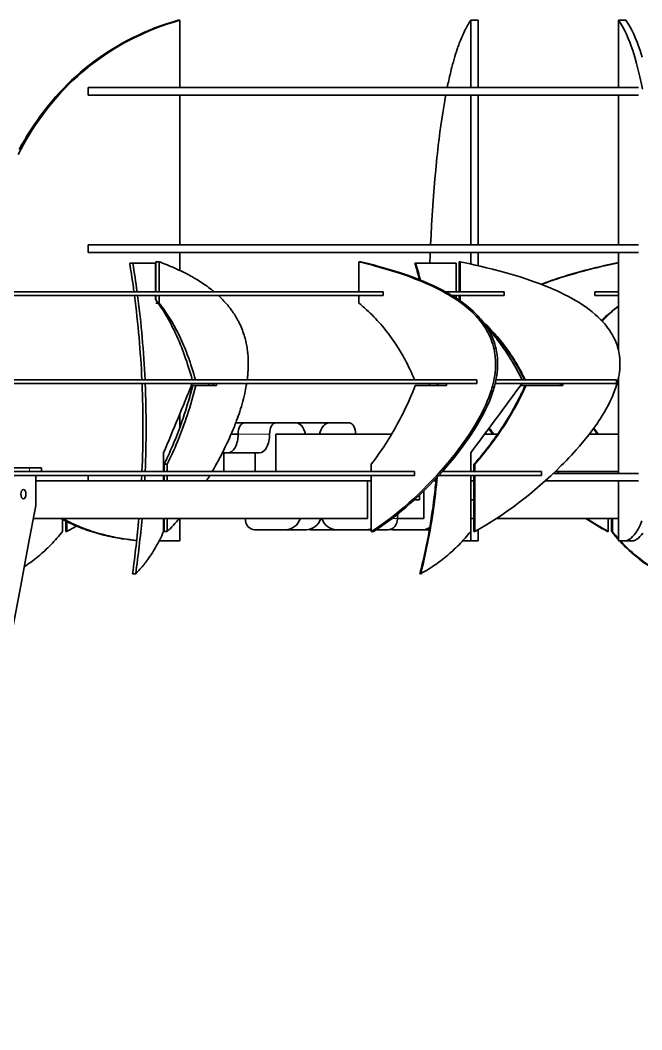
# Model space of a CAD drawing. Extents: x 174 to 1253, y 168 to 1727.
# Drawn here: x 574.4 to 740.3, y 1457.5 to 1727 of the extents above; entities that cross this region are included whole.
import ezdxf

# ---------------------------------------------------------------- set-up
doc = ezdxf.new("R2010")
doc.units = 0

msp = doc.modelspace()

# ---------------------------------------------------------------- linework, layer by layer
at = {"color": 7, "lineweight": 35, "ltscale": 0.01019}
msp.add_line((617, 1726.96), (616.59, 1726.96), dxfattribs=at)
at = {"color": 7, "lineweight": 35, "ltscale": 0.45}
for p, q in [((617, 1708.96), (617, 1726.96)), ((694.73, 1708.96), (694.73, 1726.96)), ((696.69, 1708.96), (696.69, 1726.96)), ((734.12, 1708.96), (734.12, 1726.96))]:
    msp.add_line(p, q, dxfattribs=at)
at = {"color": 7, "lineweight": 35, "ltscale": 0.04895}
for p, q in [((694.73, 1726.96), (696.69, 1726.96)), ((694.73, 1706.96), (696.69, 1706.96)), ((694.73, 1664.96), (696.69, 1664.96)), ((694.73, 1587.96), (696.69, 1587.96)), ((738.11, 1587.96), (736.15, 1587.96))]:
    msp.add_line(p, q, dxfattribs=at)
at = {"color": 7, "lineweight": 35, "ltscale": 0.048952}
msp.add_line((736.07, 1726.96), (734.12, 1726.96), dxfattribs=at)
at = {"color": 7, "lineweight": 35, "ltscale": 0.05}
for p, q in [((592.6, 1706.96), (592.6, 1708.96)), ((592.6, 1664.96), (592.6, 1666.96)), ((611.49, 1653.46), (611.49, 1651.46)), ((664.8, 1653.46), (664.8, 1651.46)), ((612.84, 1608.46), (612.84, 1606.46)), ((613.68, 1608.46), (613.68, 1606.46)), ((668.15, 1608.46), (668.15, 1606.46)), ((695.55, 1608.46), (695.55, 1606.46)), ((695.75, 1608.46), (695.75, 1606.46))]:
    msp.add_line(p, q, dxfattribs=at)
at = {"color": 7, "lineweight": 35}
for p, q in [((646.41, 1708.96), (592.6, 1708.96)), ((739.46, 1708.96), (646.41, 1708.96)), ((646.41, 1706.96), (592.6, 1706.96)), ((617, 1666.96), (617, 1706.96)), ((739.46, 1706.96), (646.41, 1706.96)), ((694.73, 1666.96), (694.73, 1706.96)), ((696.69, 1666.96), (696.69, 1706.96)), ((734.12, 1666.96), (734.12, 1706.96)), ((646.41, 1666.96), (592.6, 1666.96)), ((739.46, 1666.96), (646.41, 1666.96)), ((646.41, 1664.96), (592.6, 1664.96)), ((739.46, 1664.96), (646.41, 1664.96)), ((734.12, 1664.96), (734.12, 1638.77)), ((671.33, 1654.46), (552.74, 1654.46)), ((671.33, 1653.46), (553.17, 1653.46)), ((696.35, 1630.96), (556.06, 1630.96)), ((733.56, 1630.96), (701.42, 1630.96)), ((734.12, 1631.57), (734.12, 1605.96)), ((696.35, 1629.96), (556.04, 1629.96)), ((733.56, 1629.96), (701.2, 1629.96)), ((673.57, 1616.46), (642.63, 1616.46)), ((679.71, 1606.46), (552.53, 1606.46)), ((576.91, 1607.46), (552.75, 1607.46)), ((713.56, 1606.46), (687.06, 1606.46)), ((679.71, 1605.46), (552.31, 1605.46)), ((555.63, 1605.46), (578.58, 1605.46)), ((667.15, 1603.96), (578.58, 1603.96)), ((713.56, 1605.46), (686.16, 1605.46)), ((739.46, 1603.96), (714.51, 1603.96)), ((739.46, 1605.96), (716.68, 1605.96)), ((667.15, 1593.96), (577.94, 1593.96)), ((606.11, 1593.96), (577.94, 1593.96)), ((645.38, 1593.96), (616.92, 1593.96)), ((734.12, 1593.96), (701.57, 1593.96)), ((734.12, 1593.96), (701.57, 1593.96))]:
    msp.add_line(p, q, dxfattribs=at)
at = {"color": 7, "lineweight": 35, "ltscale": 0.244753}
for p, q in [((617, 1706.96), (607.21, 1706.96)), ((607.21, 1664.96), (617, 1664.96))]:
    msp.add_line(p, q, dxfattribs=at)
at = {"color": 7, "lineweight": 35, "ltscale": 0.050951}
for p, q in [((694.73, 1706.96), (692.7, 1706.96)), ((734.12, 1706.96), (736.15, 1706.96)), ((692.7, 1664.96), (694.73, 1664.96)), ((736.15, 1664.96), (734.12, 1664.96)), ((736.15, 1603.96), (734.12, 1603.96)), ((694.73, 1587.96), (692.7, 1587.96)), ((734.12, 1587.96), (736.15, 1587.96))]:
    msp.add_line(p, q, dxfattribs=at)
at = {"color": 7, "lineweight": 35, "ltscale": 0.119495}
msp.add_line((617, 1664.96), (617, 1660.18), dxfattribs=at)
at = {"color": 7, "lineweight": 35, "ltscale": 0.077737}
msp.add_line((694.73, 1664.96), (694.73, 1661.85), dxfattribs=at)
at = {"color": 7, "lineweight": 35, "ltscale": 0.088693}
msp.add_line((696.69, 1664.96), (696.69, 1661.42), dxfattribs=at)
at = {"color": 7, "lineweight": 35, "ltscale": 0.020938}
for p, q in [((604.51, 1662.09), (603.68, 1662.09)), ((611.49, 1662.46), (610.65, 1662.46)), ((611.49, 1653.46), (610.65, 1653.46)), ((611.49, 1651.46), (610.65, 1651.46)), ((621.32, 1629.46), (620.49, 1629.46)), ((605.26, 1579.2), (604.42, 1579.2))]:
    msp.add_line(p, q, dxfattribs=at)
at = {"color": 7, "lineweight": 35, "ltscale": 0.150264}
msp.add_line((604.51, 1662.09), (610.52, 1662.09), dxfattribs=at)
at = {"color": 7, "lineweight": 35, "ltscale": 0.19072}
for p, q in [((610.52, 1662.09), (610.52, 1654.46)), ((690.76, 1662.09), (690.76, 1654.46))]:
    msp.add_line(p, q, dxfattribs=at)
at = {"color": 7, "lineweight": 35, "ltscale": 0.2}
for p, q in [((610.65, 1654.46), (610.65, 1662.46)), ((611.49, 1654.46), (611.49, 1662.46)), ((664.8, 1654.46), (664.8, 1662.46)), ((691.63, 1654.46), (691.63, 1662.46)), ((691.84, 1654.46), (691.84, 1662.46)), ((578.58, 1605.46), (578.58, 1597.46))]:
    msp.add_line(p, q, dxfattribs=at)
at = {"color": 7, "lineweight": 35, "ltscale": 0.01366}
for p, q in [((664.8, 1662.46), (665.35, 1662.46)), ((668.15, 1590.46), (668.7, 1590.46))]:
    msp.add_line(p, q, dxfattribs=at)
at = {"color": 7, "lineweight": 35, "ltscale": 0.005147}
for p, q in [((679.99, 1662.09), (679.79, 1662.09)), ((691.84, 1662.46), (691.63, 1662.46)), ((691.84, 1653.46), (691.63, 1653.46)), ((695.75, 1608.46), (695.55, 1608.46)), ((695.75, 1605.46), (695.55, 1605.46)), ((695.75, 1590.46), (695.55, 1590.46)), ((731.18, 1590.46), (731.39, 1590.46)), ((732.26, 1590.46), (732.47, 1590.46)), ((681.33, 1579.2), (681.12, 1579.2))]:
    msp.add_line(p, q, dxfattribs=at)
at = {"color": 7, "lineweight": 35, "ltscale": 0.269112}
msp.add_line((679.99, 1662.09), (690.76, 1662.09), dxfattribs=at)
at = {"color": 7, "lineweight": 35, "ltscale": 0.068301}
for p, q in [((607.79, 1653.46), (610.52, 1653.46)), ((609.98, 1605.46), (612.71, 1605.46))]:
    msp.add_line(p, q, dxfattribs=at)
at = {"color": 7, "lineweight": 35, "ltscale": 0.025}
for p, q in [((610.52, 1653.46), (610.52, 1652.46)), ((671.33, 1653.46), (671.33, 1654.46)), ((703.56, 1653.46), (703.56, 1654.46)), ((727.76, 1653.46), (727.76, 1654.46)), ((696.35, 1629.96), (696.35, 1630.96)), ((733.56, 1629.96), (733.56, 1630.96)), ((679.71, 1605.46), (679.71, 1606.46)), ((713.56, 1605.46), (713.56, 1606.46))]:
    msp.add_line(p, q, dxfattribs=at)
at = {"color": 7, "lineweight": 35, "ltscale": 0.029333}
msp.add_line((610.65, 1653.46), (610.65, 1652.29), dxfattribs=at)
at = {"color": 7, "lineweight": 35, "ltscale": 0.05464}
msp.add_line((613.68, 1653.46), (611.49, 1653.46), dxfattribs=at)
at = {"color": 7, "lineweight": 35, "ltscale": 0.083751}
msp.add_line((668.15, 1653.46), (664.8, 1653.46), dxfattribs=at)
at = {"color": 7, "lineweight": 35, "ltscale": 0.391147}
msp.add_line((703.56, 1654.46), (687.92, 1654.46), dxfattribs=at)
at = {"color": 7, "lineweight": 35, "ltscale": 0.347615}
msp.add_line((703.56, 1653.46), (689.66, 1653.46), dxfattribs=at)
at = {"color": 7, "lineweight": 35, "ltscale": 0.027495}
msp.add_line((689.66, 1653.46), (690.76, 1653.46), dxfattribs=at)
at = {"color": 7, "lineweight": 35, "ltscale": 0.01713}
msp.add_line((690.76, 1653.46), (690.76, 1652.78), dxfattribs=at)
at = {"color": 7, "lineweight": 35, "ltscale": 0.031653}
msp.add_line((691.63, 1653.46), (691.63, 1652.2), dxfattribs=at)
at = {"color": 7, "lineweight": 35, "ltscale": 0.035196}
msp.add_line((691.84, 1653.46), (691.84, 1652.06), dxfattribs=at)
at = {"color": 7, "lineweight": 35, "ltscale": 0.097859}
msp.add_line((695.75, 1653.46), (691.84, 1653.46), dxfattribs=at)
at = {"color": 7, "lineweight": 35, "ltscale": 0.158951}
for p, q in [((734.12, 1654.46), (727.76, 1654.46)), ((734.12, 1653.46), (727.76, 1653.46))]:
    msp.add_line(p, q, dxfattribs=at)
at = {"color": 7, "lineweight": 35, "ltscale": 0.068172}
msp.add_line((731.39, 1653.46), (734.12, 1653.46), dxfattribs=at)
at = {"color": 7, "lineweight": 35, "ltscale": 0.003343}
msp.add_line((734.12, 1630.96), (733.98, 1630.96), dxfattribs=at)
at = {"color": 7, "lineweight": 35, "ltscale": 0.191246}
msp.add_line((612.71, 1629.96), (620.36, 1629.96), dxfattribs=at)
at = {"color": 7, "lineweight": 35, "ltscale": 0.136606}
msp.add_line((626.79, 1629.46), (621.32, 1629.46), dxfattribs=at)
at = {"color": 7, "lineweight": 35, "ltscale": 0.012506}
for p, q in [((625.95, 1629.96), (625.95, 1629.46)), ((626.79, 1629.96), (626.79, 1629.46))]:
    msp.add_line(p, q, dxfattribs=at)
at = {"color": 7, "lineweight": 35, "ltscale": 0.209384}
msp.add_line((688.25, 1629.46), (679.88, 1629.46), dxfattribs=at)
at = {"color": 7, "lineweight": 35, "ltscale": 0.012202}
msp.add_line((683.66, 1629.95), (683.68, 1629.46), dxfattribs=at)
at = {"color": 7, "lineweight": 35, "ltscale": 0.012543}
for p, q in [((685.66, 1629.96), (685.7, 1629.46)), ((685.87, 1629.96), (685.9, 1629.46))]:
    msp.add_line(p, q, dxfattribs=at)
at = {"color": 7, "lineweight": 35, "ltscale": 0.0125}
msp.add_line((688.25, 1629.96), (688.25, 1629.46), dxfattribs=at)
at = {"color": 7, "lineweight": 35, "ltscale": 0.179422}
msp.add_line((701.2, 1629.96), (708.37, 1629.96), dxfattribs=at)
at = {"color": 7, "lineweight": 35, "ltscale": 0.030951}
msp.add_line((708.01, 1629.46), (709.25, 1629.46), dxfattribs=at)
at = {"color": 7, "lineweight": 35, "ltscale": 0.005145}
for p, q in [((709.45, 1629.46), (709.25, 1629.46)), ((586.85, 1590.46), (586.65, 1590.46))]:
    msp.add_line(p, q, dxfattribs=at)
at = {"color": 7, "lineweight": 35, "ltscale": 0.244652}
msp.add_line((719.24, 1629.46), (709.45, 1629.46), dxfattribs=at)
at = {"color": 7, "lineweight": 35, "ltscale": 0.015461}
msp.add_line((718.56, 1629.96), (718.93, 1629.46), dxfattribs=at)
at = {"color": 7, "lineweight": 35, "ltscale": 0.011108}
msp.add_line((718.77, 1629.96), (719.03, 1629.6), dxfattribs=at)
at = {"color": 7, "lineweight": 35, "ltscale": 0.012503}
for p, q in [((719.03, 1629.96), (719.03, 1629.46)), ((719.24, 1629.96), (719.24, 1629.46))]:
    msp.add_line(p, q, dxfattribs=at)
at = {"color": 7, "lineweight": 35, "ltscale": 0.009775}
msp.add_line((734.12, 1629.96), (733.73, 1629.96), dxfattribs=at)
at = {"color": 7, "lineweight": 35, "ltscale": 0.090793}
msp.add_line((617, 1621.77), (617, 1618.14), dxfattribs=at)
at = {"color": 7, "lineweight": 35, "ltscale": 0.008392}
msp.add_line((617, 1619.46), (617.34, 1619.46), dxfattribs=at)
at = {"color": 7, "lineweight": 35, "ltscale": 0.003506}
msp.add_line((617.48, 1619.46), (617.34, 1619.46), dxfattribs=at)
at = {"color": 7, "lineweight": 35, "ltscale": 0.057132}
msp.add_line((631.96, 1619.46), (634.25, 1619.46), dxfattribs=at)
at = {"color": 7, "lineweight": 35, "ltscale": 0.20938}
for p, q in [((634.25, 1619.46), (642.63, 1619.46)), ((648.46, 1619.46), (656.84, 1619.46)), ((645.38, 1593.96), (637, 1593.96)), ((658.78, 1593.96), (667.15, 1593.96)), ((645.38, 1590.96), (637, 1590.96)), ((658.78, 1590.96), (667.15, 1590.96))]:
    msp.add_line(p, q, dxfattribs=at)
at = {"color": 7, "lineweight": 35, "ltscale": 0.136603}
for p, q in [((648.09, 1619.46), (642.63, 1619.46)), ((656.84, 1619.46), (662.3, 1619.46)), ((650.84, 1590.96), (645.38, 1590.96))]:
    msp.add_line(p, q, dxfattribs=at)
at = {"color": 7, "lineweight": 35, "ltscale": 0.045872}
msp.add_line((727.42, 1617.93), (728.52, 1616.46), dxfattribs=at)
at = {"color": 7, "lineweight": 35, "ltscale": 0.050226}
msp.add_line((727.53, 1618.07), (728.73, 1616.46), dxfattribs=at)
at = {"color": 7, "lineweight": 35, "ltscale": 0.046864}
msp.add_line((632.61, 1616.46), (630.74, 1616.46), dxfattribs=at)
at = {"color": 7, "lineweight": 13, "ltscale": 0.209378}
msp.add_line((632.61, 1616.46), (640.99, 1616.46), dxfattribs=at)
at = {"color": 7, "lineweight": 35, "ltscale": 0.25}
for p, q in [((642.63, 1616.46), (642.63, 1606.46)), ((667.15, 1593.96), (667.15, 1603.96))]:
    msp.add_line(p, q, dxfattribs=at)
at = {"color": 7, "lineweight": 35, "ltscale": 0.086398}
msp.add_line((701.87, 1616.46), (698.42, 1616.46), dxfattribs=at)
at = {"color": 7, "lineweight": 35, "ltscale": 0.195006}
msp.add_line((734.12, 1616.46), (726.32, 1616.46), dxfattribs=at)
at = {"color": 7, "lineweight": 35, "ltscale": 0.125}
for p, q in [((612.71, 1611.46), (612.71, 1606.46)), ((628.79, 1611.46), (628.79, 1606.46)), ((637.16, 1611.46), (637.16, 1606.46)), ((694.67, 1611.46), (694.67, 1606.46))]:
    msp.add_line(p, q, dxfattribs=at)
at = {"color": 7, "lineweight": 35, "ltscale": 0.209378}
for p, q in [((628.79, 1611.46), (637.16, 1611.46)), ((673.76, 1590.96), (682.13, 1590.96))]:
    msp.add_line(p, q, dxfattribs=at)
at = {"color": 7, "lineweight": 35, "ltscale": 0.027321}
msp.add_line((638.26, 1611.46), (637.16, 1611.46), dxfattribs=at)
at = {"color": 7, "lineweight": 13, "ltscale": 0.024997}
msp.add_line((576.91, 1606.46), (576.91, 1607.46), dxfattribs=at)
at = {"color": 7, "lineweight": 35, "ltscale": 0.081242}
msp.add_line((580.16, 1607.46), (576.91, 1607.46), dxfattribs=at)
at = {"color": 7, "lineweight": 35, "ltscale": 0.024994}
msp.add_line((580.16, 1606.46), (580.16, 1607.46), dxfattribs=at)
at = {"color": 7, "lineweight": 35, "ltscale": 0.020937}
for p, q in [((613.68, 1608.46), (612.84, 1608.46)), ((613.68, 1605.46), (612.84, 1605.46)), ((613.68, 1590.46), (612.84, 1590.46))]:
    msp.add_line(p, q, dxfattribs=at)
at = {"color": 7, "lineweight": 35, "ltscale": 0.422704}
msp.add_line((734.12, 1606.46), (717.21, 1606.46), dxfattribs=at)
at = {"color": 7, "lineweight": 35, "ltscale": 0.422705}
msp.add_line((734.12, 1606.46), (717.21, 1606.46), dxfattribs=at)
at = {"color": 7, "lineweight": 35, "ltscale": 0.012494}
msp.add_line((717.97, 1605.96), (717.97, 1606.46), dxfattribs=at)
at = {"color": 7, "lineweight": 35, "ltscale": 0.403598}
msp.add_line((734.12, 1606.46), (717.97, 1606.46), dxfattribs=at)
at = {"color": 7, "lineweight": 35, "ltscale": 0.039694}
msp.add_line((580.16, 1605.46), (578.58, 1605.46), dxfattribs=at)
at = {"color": 7, "lineweight": 35, "ltscale": 0.037509}
msp.add_line((592.6, 1603.96), (592.6, 1605.46), dxfattribs=at)
at = {"color": 7, "lineweight": 35, "ltscale": 0.0375}
for p, q in [((612.71, 1605.46), (612.71, 1603.96)), ((612.84, 1605.46), (612.84, 1603.96)), ((613.68, 1605.46), (613.68, 1603.96))]:
    msp.add_line(p, q, dxfattribs=at)
at = {"color": 7, "lineweight": 35, "ltscale": 0.081929}
msp.add_line((616.95, 1605.46), (613.68, 1605.46), dxfattribs=at)
at = {"color": 7, "lineweight": 35, "ltscale": 0.024976}
for p, q in [((667.15, 1603.96), (668.15, 1603.96)), ((668.15, 1590.96), (667.15, 1590.96))]:
    msp.add_line(p, q, dxfattribs=at)
at = {"color": 7, "lineweight": 35, "ltscale": 0.375}
for p, q in [((668.15, 1605.46), (668.15, 1590.46)), ((694.67, 1605.46), (694.67, 1590.46)), ((695.55, 1605.46), (695.55, 1590.46)), ((695.75, 1605.46), (695.75, 1590.46))]:
    msp.add_line(p, q, dxfattribs=at)
at = {"color": 7, "lineweight": 35, "ltscale": 0.125575}
msp.add_line((673.18, 1605.46), (668.15, 1605.46), dxfattribs=at)
at = {"color": 7, "lineweight": 35, "ltscale": 0.016522}
msp.add_line((685.41, 1603.96), (684.75, 1603.96), dxfattribs=at)
at = {"color": 7, "lineweight": 35, "ltscale": 0.016461}
msp.add_line((684.75, 1603.96), (685.41, 1603.96), dxfattribs=at)
at = {"color": 7, "lineweight": 35, "ltscale": 0.122324}
msp.add_line((689.78, 1605.46), (694.67, 1605.46), dxfattribs=at)
at = {"color": 7, "lineweight": 35, "ltscale": 0.021921}
msp.add_line((695.54, 1603.96), (694.67, 1603.96), dxfattribs=at)
at = {"color": 7, "lineweight": 35, "ltscale": 0.021892}
for p, q in [((695.55, 1603.96), (694.67, 1603.96)), ((695.55, 1598.96), (694.67, 1598.96)), ((695.55, 1593.96), (694.67, 1593.96)), ((695.55, 1593.96), (694.67, 1593.96))]:
    msp.add_line(p, q, dxfattribs=at)
at = {"color": 7, "lineweight": 35, "ltscale": 0.146727}
msp.add_line((701.62, 1605.46), (695.75, 1605.46), dxfattribs=at)
at = {"color": 7, "lineweight": 35, "ltscale": 0.490138}
msp.add_line((734.12, 1603.96), (714.51, 1603.96), dxfattribs=at)
at = {"color": 7, "lineweight": 35, "ltscale": 0.4}
msp.add_line((734.12, 1603.96), (734.12, 1587.96), dxfattribs=at)
at = {"color": 7, "lineweight": 35, "ltscale": 0.183676}
msp.add_line((682.13, 1593.96), (682.13, 1601.31), dxfattribs=at)
at = {"color": 7, "lineweight": 35, "ltscale": 0.03372}
msp.add_line((680.99, 1598.96), (679.64, 1598.96), dxfattribs=at)
at = {"color": 7, "lineweight": 35, "ltscale": 0.031329}
msp.add_line((680.99, 1598.96), (680.99, 1600.22), dxfattribs=at)
at = {"color": 7, "lineweight": 35, "ltscale": 0.081577}
msp.add_line((585.77, 1593.73), (585.77, 1590.46), dxfattribs=at)
at = {"color": 7, "lineweight": 35, "ltscale": 0.069904}
msp.add_line((586.65, 1593.26), (586.65, 1590.46), dxfattribs=at)
at = {"color": 7, "lineweight": 35, "ltscale": 0.067258}
msp.add_line((586.85, 1593.15), (586.85, 1590.46), dxfattribs=at)
at = {"color": 7, "lineweight": 35, "ltscale": 0.0875}
for p, q in [((612.71, 1593.96), (612.71, 1590.46)), ((612.84, 1593.96), (612.84, 1590.46)), ((613.68, 1593.96), (613.68, 1590.46))]:
    msp.add_line(p, q, dxfattribs=at)
at = {"color": 7, "lineweight": 35, "ltscale": 0.003191}
msp.add_line((612.84, 1593.96), (612.71, 1593.96), dxfattribs=at)
at = {"color": 7, "lineweight": 35, "ltscale": 0.150003}
for p, q in [((617, 1593.96), (617, 1587.96)), ((694.73, 1593.96), (694.73, 1587.96))]:
    msp.add_line(p, q, dxfattribs=at)
at = {"color": 7, "lineweight": 35, "ltscale": 0.006499}
msp.add_line((654.94, 1593.96), (654.68, 1593.96), dxfattribs=at)
msp.add_line((654.94, 1593.96), (654.68, 1593.96), dxfattribs=at)
at = {"color": 7, "lineweight": 13, "ltscale": 0.036369}
msp.add_line((675.13, 1593.96), (673.68, 1593.96), dxfattribs=at)
at = {"color": 7, "lineweight": 35, "ltscale": 0.175011}
for p, q in [((682.13, 1593.96), (675.13, 1593.96)), ((675.13, 1593.96), (682.13, 1593.96))]:
    msp.add_line(p, q, dxfattribs=at)
at = {"color": 7, "lineweight": 35, "ltscale": 0.087506}
msp.add_line((731.39, 1593.96), (731.39, 1590.46), dxfattribs=at)
at = {"color": 7, "lineweight": 35, "ltscale": 0.087503}
for p, q in [((732.26, 1593.96), (732.26, 1590.46)), ((732.47, 1593.96), (732.47, 1590.46))]:
    msp.add_line(p, q, dxfattribs=at)
at = {"color": 7, "lineweight": 35, "ltscale": 0.169955}
msp.add_line((658.78, 1590.96), (651.98, 1590.96), dxfattribs=at)
at = {"color": 7, "lineweight": 35, "ltscale": 0.078806}
msp.add_line((672.62, 1590.96), (669.47, 1590.96), dxfattribs=at)
at = {"color": 7, "lineweight": 35, "ltscale": 0.037885}
msp.add_line((683.65, 1590.96), (682.13, 1590.96), dxfattribs=at)
at = {"color": 7, "lineweight": 35, "ltscale": 0.075589}
msp.add_line((696.69, 1590.99), (696.69, 1587.96), dxfattribs=at)
at = {"color": 7, "lineweight": 35, "ltscale": 0.137444}
msp.add_line((617, 1587.96), (611.5, 1587.96), dxfattribs=at)
at = {"color": 7, "lineweight": 35, "ltscale": 0.003615}
msp.add_line((692.56, 1588.01), (692.7, 1587.96), dxfattribs=at)
at = {"color": 7, "lineweight": 35}
for points in [[(617, 1726.96), (615.42, 1726.48), (613.87, 1725.98), (612.33, 1725.44), (610.82, 1724.88), (609.33, 1724.29), (607.86, 1723.66), (606.42, 1723.01), (605, 1722.33), (603.6, 1721.63), (602.22, 1720.89), (600.87, 1720.13), (599.54, 1719.33), (598.23, 1718.51), (596.94, 1717.66), (595.68, 1716.78), (594.43, 1715.88), (593.22, 1714.94), (592.02, 1713.98), (590.85, 1712.99), (589.69, 1711.97), (588.57, 1710.93), (587.46, 1709.86), (586.38, 1708.76), (585.32, 1707.63), (584.28, 1706.48), (583.27, 1705.3), (582.28, 1704.09), (581.31, 1702.86), (580.37, 1701.6), (579.44, 1700.32), (578.55, 1699.01), (577.67, 1697.68), (576.82, 1696.32), (576.06, 1695.06), (575.32, 1693.77), (574.6, 1692.47), (573.9, 1691.15)], [(616.59, 1726.96), (615.02, 1726.48), (613.46, 1725.98), (611.92, 1725.44), (610.41, 1724.88), (608.92, 1724.29), (607.46, 1723.66), (606.01, 1723.01), (604.59, 1722.33), (603.19, 1721.63), (601.81, 1720.89), (600.46, 1720.13), (599.13, 1719.33), (597.82, 1718.51), (596.53, 1717.66), (595.27, 1716.78), (594.03, 1715.88), (592.81, 1714.94), (591.61, 1713.98), (590.44, 1712.99), (589.29, 1711.97), (588.16, 1710.93), (587.05, 1709.86), (585.97, 1708.76), (584.91, 1707.63), (583.87, 1706.48), (582.86, 1705.3), (581.87, 1704.09), (580.9, 1702.86), (579.96, 1701.6), (579.04, 1700.32), (578.14, 1699.01), (577.26, 1697.68), (576.41, 1696.32), (575.65, 1695.06), (574.91, 1693.77), (574.19, 1692.47)], [(694.73, 1726.96), (694.55, 1726.7), (694.36, 1726.42), (694.18, 1726.14), (694, 1725.85), (693.82, 1725.54), (693.64, 1725.23), (693.54, 1725.04), (693.43, 1724.85), (693.33, 1724.65), (693.22, 1724.45), (693.01, 1724.04), (692.81, 1723.61), (692.63, 1723.22), (692.44, 1722.82), (692.26, 1722.4), (692.09, 1721.98), (691.91, 1721.54), (691.77, 1721.17), (691.62, 1720.8), (691.48, 1720.41), (691.37, 1720.12), (691.27, 1719.82), (691.16, 1719.51), (691.05, 1719.2), (690.85, 1718.57), (690.64, 1717.93), (690.44, 1717.26), (690.24, 1716.58), (690.04, 1715.88), (689.84, 1715.17), (689.65, 1714.44), (689.49, 1713.8), (689.33, 1713.15), (689.17, 1712.49), (689.01, 1711.81), (688.91, 1711.36), (688.81, 1710.9), (688.71, 1710.43), (688.61, 1709.95), (688.41, 1708.99)], [(734.12, 1726.96), (734.39, 1726.56), (734.66, 1726.15), (735.2, 1725.25), (735.72, 1724.27), (736.23, 1723.21), (736.73, 1722.07), (737.13, 1721.06), (737.52, 1719.99), (737.91, 1718.87), (738.19, 1717.99), (738.47, 1717.08), (738.94, 1715.41), (739.4, 1713.66), (739.84, 1711.8), (740.27, 1709.86), (740.54, 1708.53)], [(736.07, 1726.96), (736.35, 1726.56), (736.62, 1726.15), (737.16, 1725.25), (737.68, 1724.27), (738.19, 1723.21), (738.69, 1722.07), (739.09, 1721.06), (739.48, 1719.99), (739.87, 1718.87), (740.15, 1717.99), (740.43, 1717.08)], [(688.01, 1706.96), (687.87, 1706.2), (687.74, 1705.43), (687.47, 1703.85), (687.21, 1702.23), (686.95, 1700.56), (686.71, 1698.86), (686.47, 1697.11), (686.24, 1695.32), (686.02, 1693.49), (685.9, 1692.43), (685.79, 1691.36), (685.67, 1690.27), (685.55, 1689.16), (685.34, 1686.92), (685.13, 1684.65), (684.93, 1682.32), (684.75, 1679.96), (684.57, 1677.43), (684.4, 1674.86), (684.24, 1672.26), (684.1, 1669.62), (683.97, 1666.96)], [(611.49, 1662.46), (611.85, 1662.33), (612.22, 1662.19), (612.69, 1662.01), (613.17, 1661.83), (613.63, 1661.64), (614.16, 1661.43), (614.67, 1661.22), (615.18, 1661), (615.68, 1660.79), (616.24, 1660.53), (616.8, 1660.28), (617.34, 1660.02), (617.88, 1659.76), (618.41, 1659.49), (618.94, 1659.23), (619.45, 1658.96), (619.73, 1658.81), (620, 1658.66), (620.27, 1658.51), (620.54, 1658.36), (620.8, 1658.21), (621.06, 1658.05), (621.48, 1657.81), (621.89, 1657.56), (622.29, 1657.31), (622.68, 1657.05), (623.07, 1656.8), (623.49, 1656.52), (623.9, 1656.23), (624.31, 1655.94), (624.7, 1655.65), (625.09, 1655.36), (625.47, 1655.06), (625.85, 1654.76), (626.21, 1654.46)], [(664.8, 1662.46), (665.95, 1662.19), (667.07, 1661.91), (668.17, 1661.62), (669.26, 1661.33), (670.85, 1660.89), (672.4, 1660.44), (673.91, 1659.98), (675.38, 1659.51), (676.97, 1658.97), (678.5, 1658.42), (679.98, 1657.86), (681.41, 1657.28), (682.79, 1656.7), (684.12, 1656.1), (685.39, 1655.49), (686.62, 1654.86), (687.21, 1654.55), (687.8, 1654.23), (688.64, 1653.74), (689.46, 1653.25), (690.25, 1652.75), (691.02, 1652.25), (691.85, 1651.66), (692.65, 1651.06), (693.42, 1650.46), (694.14, 1649.85), (694.84, 1649.23), (695.49, 1648.6), (696.11, 1647.96), (696.41, 1647.62), (696.71, 1647.29), (697.1, 1646.83), (697.46, 1646.37), (697.81, 1645.91), (698.2, 1645.35), (698.58, 1644.79), (698.92, 1644.21), (699.24, 1643.64), (699.54, 1643.06), (699.84, 1642.41), (700.11, 1641.77), (700.35, 1641.11), (700.57, 1640.45), (700.75, 1639.79), (700.91, 1639.12), (701.05, 1638.44), (701.15, 1637.76), (701.2, 1637.37), (701.24, 1636.98), (701.3, 1636.18), (701.32, 1635.39), (701.3, 1634.58), (701.26, 1633.78), (701.18, 1632.96), (701.08, 1632.14), (700.96, 1631.42), (700.82, 1630.7), (700.65, 1629.98), (700.47, 1629.25), (700.33, 1628.76), (700.19, 1628.27), (699.87, 1627.29), (699.5, 1626.28), (699.1, 1625.27), (698.67, 1624.26), (698.2, 1623.25), (697.7, 1622.23), (697.17, 1621.22), (696.84, 1620.61), (696.5, 1620.01), (695.79, 1618.8), (695.04, 1617.6), (694.27, 1616.4), (693.46, 1615.22), (692.77, 1614.23), (692.06, 1613.26), (691.34, 1612.3), (690.8, 1611.59), (690.25, 1610.89), (689.67, 1610.18), (689.09, 1609.46), (687.92, 1608.07), (686.73, 1606.71), (685.53, 1605.38), (684.32, 1604.08), (683.09, 1602.81), (681.86, 1601.58), (680.62, 1600.38), (679.38, 1599.22), (678.13, 1598.1), (676.89, 1597.01), (675.64, 1595.96), (674.39, 1594.95), (673.14, 1593.97), (671.89, 1593.04), (670.65, 1592.14), (669.4, 1591.28), (668.15, 1590.46)], [(665.35, 1662.46), (666.49, 1662.19), (667.62, 1661.91), (668.72, 1661.62), (669.8, 1661.33), (671.4, 1660.89), (672.95, 1660.44), (674.46, 1659.98), (675.93, 1659.51), (677.51, 1658.97), (679.05, 1658.42), (680.53, 1657.86), (681.96, 1657.28), (683.34, 1656.7), (684.66, 1656.1), (685.94, 1655.49), (687.17, 1654.86), (687.76, 1654.55), (688.34, 1654.23), (689.19, 1653.74), (690.01, 1653.25), (690.8, 1652.75), (691.56, 1652.25), (692.4, 1651.66), (693.2, 1651.06), (693.96, 1650.46), (694.69, 1649.85), (695.38, 1649.23), (696.04, 1648.6), (696.65, 1647.96), (696.96, 1647.62), (697.26, 1647.29), (697.64, 1646.83), (698.01, 1646.37), (698.36, 1645.91), (698.75, 1645.35), (699.12, 1644.79), (699.47, 1644.21), (699.79, 1643.64), (700.09, 1643.06), (700.39, 1642.41), (700.66, 1641.77), (700.9, 1641.11), (701.11, 1640.45), (701.3, 1639.79), (701.46, 1639.12), (701.59, 1638.44), (701.7, 1637.76), (701.75, 1637.37), (701.79, 1636.98), (701.84, 1636.18), (701.86, 1635.39), (701.85, 1634.58), (701.81, 1633.78), (701.73, 1632.96), (701.62, 1632.14), (701.51, 1631.42), (701.36, 1630.7), (701.2, 1629.98), (701.01, 1629.25), (700.88, 1628.76), (700.73, 1628.27), (700.41, 1627.29), (700.05, 1626.28), (699.65, 1625.27), (699.21, 1624.26), (698.75, 1623.25), (698.25, 1622.23), (697.72, 1621.22), (697.39, 1620.61), (697.05, 1620.01), (696.34, 1618.8), (695.59, 1617.6), (694.81, 1616.4), (694.01, 1615.22), (693.32, 1614.23), (692.61, 1613.26), (691.89, 1612.3), (691.34, 1611.59), (690.8, 1610.89), (690.22, 1610.18), (689.64, 1609.46), (688.47, 1608.07), (687.28, 1606.71), (686.08, 1605.38), (684.86, 1604.08), (683.64, 1602.81), (682.41, 1601.58), (681.17, 1600.38), (679.93, 1599.22), (678.68, 1598.1), (677.43, 1597.01), (676.19, 1595.96), (674.94, 1594.95), (673.69, 1593.97), (672.44, 1593.04), (671.19, 1592.14), (669.95, 1591.28), (668.7, 1590.46)], [(691.84, 1662.46), (693.21, 1662.18), (694.55, 1661.89), (695.87, 1661.6), (697.17, 1661.3), (698.87, 1660.9), (700.53, 1660.49), (702.14, 1660.07), (704.11, 1659.53), (706.01, 1658.98), (707.84, 1658.42), (709.62, 1657.84), (711.33, 1657.25), (712.98, 1656.65), (714.56, 1656.04), (716.09, 1655.41), (716.83, 1655.09), (717.55, 1654.77), (718.6, 1654.28), (719.62, 1653.78), (720.61, 1653.27), (721.56, 1652.76), (722.6, 1652.17), (723.59, 1651.57), (724.55, 1650.96), (725.45, 1650.34), (726.31, 1649.71), (727.13, 1649.07), (727.9, 1648.42), (728.63, 1647.76), (728.98, 1647.43), (729.32, 1647.09), (729.64, 1646.76), (729.95, 1646.42), (730.43, 1645.88), (730.89, 1645.33), (731.31, 1644.77), (731.71, 1644.21), (732.08, 1643.64), (732.45, 1643.02), (732.79, 1642.39), (733.1, 1641.75), (733.38, 1641.11), (733.63, 1640.46), (733.84, 1639.81), (734.03, 1639.15), (734.18, 1638.48), (734.29, 1637.87), (734.38, 1637.25), (734.45, 1636.63), (734.49, 1636.01), (734.5, 1635.38), (734.5, 1634.99), (734.49, 1634.59), (734.44, 1633.8), (734.35, 1633), (734.25, 1632.3), (734.12, 1631.59), (733.96, 1630.88), (733.78, 1630.17), (733.6, 1629.53), (733.4, 1628.89), (733.18, 1628.26), (733, 1627.77), (732.81, 1627.29), (732.61, 1626.8), (732.39, 1626.3), (732.16, 1625.79), (731.92, 1625.27), (731.41, 1624.26), (730.86, 1623.25), (730.28, 1622.23), (729.66, 1621.22), (729.27, 1620.62), (728.88, 1620.01), (728.47, 1619.41), (728.05, 1618.8), (727.18, 1617.6), (726.27, 1616.4), (725.33, 1615.22), (724.52, 1614.23), (723.69, 1613.26), (722.85, 1612.3), (722.2, 1611.58), (721.55, 1610.87), (720.89, 1610.16), (720.22, 1609.46), (719.54, 1608.76), (718.85, 1608.07), (717.47, 1606.71), (716.06, 1605.38), (714.64, 1604.08), (713.21, 1602.81), (711.77, 1601.58), (710.32, 1600.38), (708.87, 1599.22), (707.42, 1598.1), (705.96, 1597.01), (704.5, 1595.96), (703.04, 1594.95), (701.58, 1593.97), (700.13, 1593.04), (698.67, 1592.14), (697.21, 1591.28), (695.75, 1590.46)], [(734.12, 1662.26), (732.85, 1661.99), (731.6, 1661.72), (730.38, 1661.45), (729.77, 1661.31), (729.17, 1661.17), (728.18, 1660.93), (727.21, 1660.69), (726.24, 1660.45), (725.3, 1660.2), (724.36, 1659.95), (723.44, 1659.7), (722.45, 1659.43), (721.48, 1659.14), (720.52, 1658.86), (719.58, 1658.57), (718.66, 1658.28), (717.76, 1657.99), (716.86, 1657.69), (716.43, 1657.54), (715.99, 1657.39), (715.35, 1657.16), (714.71, 1656.93), (714.09, 1656.7), (713.47, 1656.46)], [(734.12, 1662.22), (732.86, 1661.95), (731.62, 1661.68), (730.4, 1661.4), (729.79, 1661.26), (729.2, 1661.12), (728.21, 1660.89), (727.24, 1660.65), (726.28, 1660.4), (725.34, 1660.16), (724.41, 1659.91), (723.49, 1659.66), (722.51, 1659.38), (721.54, 1659.1), (720.59, 1658.82), (719.66, 1658.53), (718.74, 1658.24), (717.84, 1657.95), (716.95, 1657.65), (716.51, 1657.5), (716.08, 1657.35), (715.44, 1657.12), (714.81, 1656.89), (714.19, 1656.66), (713.57, 1656.43)], [(610.52, 1652.46), (610.86, 1652.01), (611.19, 1651.54), (611.51, 1651.08), (611.83, 1650.6), (612.15, 1650.12), (612.47, 1649.64), (612.65, 1649.34), (612.84, 1649.04), (613.02, 1648.75), (613.2, 1648.44), (613.56, 1647.83), (613.91, 1647.22), (614.26, 1646.59), (614.6, 1645.96), (614.94, 1645.31), (615.27, 1644.66), (615.6, 1644), (615.91, 1643.33), (616.23, 1642.65), (616.54, 1641.96), (616.69, 1641.6), (616.85, 1641.24), (617.16, 1640.5), (617.46, 1639.76), (617.75, 1639.01), (618.04, 1638.25), (618.32, 1637.47), (618.6, 1636.69), (618.87, 1635.9), (619.13, 1635.1), (619.39, 1634.29), (619.64, 1633.48), (619.89, 1632.65), (620.13, 1631.81), (620.36, 1630.96)], [(627.35, 1653.46), (627.74, 1653.1), (628.11, 1652.73), (628.48, 1652.36), (628.83, 1651.99), (629.18, 1651.62), (629.51, 1651.23), (629.84, 1650.85), (630.16, 1650.46), (630.46, 1650.07), (630.76, 1649.68), (631.05, 1649.28), (631.19, 1649.08), (631.32, 1648.88), (631.46, 1648.68), (631.59, 1648.47), (631.8, 1648.15), (632, 1647.82), (632.19, 1647.49), (632.38, 1647.15), (632.56, 1646.82), (632.68, 1646.61), (632.78, 1646.4), (632.89, 1646.19), (632.99, 1645.97), (633.19, 1645.54), (633.39, 1645.11), (633.57, 1644.68), (633.74, 1644.24), (633.9, 1643.8), (634.06, 1643.35), (634.2, 1642.91), (634.33, 1642.49), (634.45, 1642.07), (634.56, 1641.64), (634.66, 1641.22), (634.75, 1640.79), (634.84, 1640.36), (634.92, 1639.93), (634.99, 1639.55), (635.04, 1639.16), (635.1, 1638.78), (635.14, 1638.39), (635.18, 1638.05), (635.21, 1637.7), (635.24, 1637.35), (635.26, 1637.09), (635.27, 1636.83), (635.29, 1636.35), (635.31, 1635.87), (635.31, 1635.39), (635.31, 1634.91), (635.3, 1634.42), (635.28, 1633.93), (635.26, 1633.49), (635.23, 1633.05), (635.2, 1632.6), (635.16, 1632.16), (635.13, 1631.86), (635.1, 1631.57), (635.06, 1631.27), (635.02, 1630.96)], [(611.49, 1651.46), (611.81, 1651.06), (612.12, 1650.65), (612.43, 1650.24), (612.74, 1649.82), (613.04, 1649.39), (613.34, 1648.96), (613.51, 1648.69), (613.69, 1648.43), (613.86, 1648.16), (614.04, 1647.9), (614.21, 1647.63), (614.38, 1647.35), (614.71, 1646.8), (615.05, 1646.24), (615.37, 1645.67), (615.69, 1645.1), (616.01, 1644.51), (616.32, 1643.92), (616.62, 1643.32), (616.92, 1642.71), (617.21, 1642.09), (617.5, 1641.46), (617.77, 1640.86), (618.03, 1640.26), (618.29, 1639.64), (618.54, 1639.02), (618.79, 1638.39), (619.03, 1637.75), (619.27, 1637.1), (619.5, 1636.45), (619.63, 1636.08), (619.76, 1635.7), (619.89, 1635.32), (620.02, 1634.93), (620.26, 1634.16), (620.51, 1633.37), (620.74, 1632.58), (620.97, 1631.78), (621.19, 1630.96)], [(664.8, 1651.46), (665.33, 1651.03), (665.85, 1650.58), (666.36, 1650.14), (666.86, 1649.68), (667.36, 1649.22), (667.85, 1648.75), (668.33, 1648.27), (668.81, 1647.79), (669.28, 1647.3), (669.75, 1646.8), (670.2, 1646.3), (670.65, 1645.79), (671.1, 1645.27), (671.54, 1644.75), (671.97, 1644.22), (672.39, 1643.68), (672.81, 1643.14), (673.22, 1642.58), (673.62, 1642.03), (674.02, 1641.46), (674.34, 1640.98), (674.67, 1640.5), (674.99, 1640.01), (675.3, 1639.52), (675.61, 1639.02), (675.86, 1638.6), (676.11, 1638.18), (676.36, 1637.75), (676.54, 1637.43), (676.72, 1637.11), (676.9, 1636.78), (677.08, 1636.45), (677.43, 1635.79), (677.78, 1635.12), (678.11, 1634.45), (678.44, 1633.77), (678.76, 1633.08), (679.07, 1632.38), (679.38, 1631.68), (679.67, 1630.96)], [(697.82, 1646.61), (698.28, 1646.17), (698.74, 1645.72), (699.2, 1645.27), (699.64, 1644.81), (700.08, 1644.35), (700.52, 1643.88), (700.95, 1643.41), (701.37, 1642.93), (701.79, 1642.45), (702.2, 1641.96), (702.6, 1641.46), (702.97, 1641), (703.33, 1640.54), (703.69, 1640.07), (704.04, 1639.6), (704.39, 1639.13), (704.73, 1638.64), (705.07, 1638.16), (705.4, 1637.67), (705.72, 1637.18), (706.05, 1636.68), (706.36, 1636.18), (706.53, 1635.9), (706.7, 1635.62), (706.87, 1635.34), (707.04, 1635.05), (707.37, 1634.49), (707.69, 1633.91), (708.01, 1633.33), (708.32, 1632.75), (708.62, 1632.16), (708.92, 1631.56), (709.22, 1630.96)], [(698.38, 1645.88), (698.81, 1645.46), (699.23, 1645.03), (699.64, 1644.6), (700.05, 1644.17), (700.46, 1643.73), (700.85, 1643.28), (701.25, 1642.83), (701.64, 1642.38), (702.02, 1641.92), (702.4, 1641.46), (702.77, 1641), (703.13, 1640.54), (703.48, 1640.07), (703.84, 1639.6), (704.18, 1639.13), (704.52, 1638.64), (704.86, 1638.16), (705.19, 1637.67), (705.52, 1637.18), (705.84, 1636.68), (706.16, 1636.18), (706.33, 1635.9), (706.5, 1635.62), (706.67, 1635.34), (706.83, 1635.05), (707.16, 1634.49), (707.49, 1633.91), (707.8, 1633.33), (708.11, 1632.75), (708.42, 1632.16), (708.72, 1631.56), (709.01, 1630.96)], [(699.06, 1644.88), (699.49, 1644.4), (699.9, 1643.92), (700.32, 1643.44), (700.72, 1642.95), (701.13, 1642.46), (701.52, 1641.96), (701.94, 1641.43), (702.35, 1640.89), (702.75, 1640.35), (703.15, 1639.8), (703.54, 1639.25), (703.92, 1638.69), (704.3, 1638.12), (704.68, 1637.56), (705.04, 1636.98), (705.4, 1636.4), (705.76, 1635.82), (706.11, 1635.23), (706.45, 1634.64), (706.78, 1634.04), (707.11, 1633.43), (707.44, 1632.82), (707.76, 1632.21), (708.07, 1631.59), (708.37, 1630.96)], [(620.49, 1629.46), (620.23, 1628.46), (619.96, 1627.47), (619.69, 1626.49), (619.41, 1625.51), (619.13, 1624.54), (618.84, 1623.58), (618.54, 1622.63), (618.24, 1621.69), (617.93, 1620.76), (617.61, 1619.83), (617.45, 1619.37), (617.28, 1618.92), (617.12, 1618.46), (616.95, 1618.01), (616.69, 1617.29), (616.41, 1616.58), (616.14, 1615.87), (615.86, 1615.16), (615.57, 1614.46), (615.25, 1613.69), (614.92, 1612.92), (614.58, 1612.16), (614.25, 1611.41), (613.9, 1610.66), (613.55, 1609.92), (613.2, 1609.19), (612.84, 1608.46)], [(621.32, 1629.46), (621.07, 1628.46), (620.8, 1627.47), (620.53, 1626.49), (620.25, 1625.51), (619.97, 1624.54), (619.68, 1623.58), (619.38, 1622.63), (619.07, 1621.69), (618.76, 1620.76), (618.45, 1619.83), (618.28, 1619.37), (618.12, 1618.92), (617.96, 1618.46), (617.79, 1618.01), (617.52, 1617.29), (617.25, 1616.58), (616.97, 1615.87), (616.69, 1615.16), (616.41, 1614.46), (616.08, 1613.69), (615.76, 1612.92), (615.42, 1612.16), (615.08, 1611.41), (614.74, 1610.66), (614.39, 1609.92), (614.04, 1609.19), (613.68, 1608.46)], [(634.88, 1629.96), (634.79, 1629.43), (634.69, 1628.9), (634.59, 1628.36), (634.48, 1627.83), (634.37, 1627.29), (634.29, 1626.95), (634.21, 1626.61), (634.13, 1626.27), (634.04, 1625.93), (633.86, 1625.24), (633.67, 1624.56), (633.47, 1623.87), (633.26, 1623.19), (633.04, 1622.5), (632.84, 1621.9), (632.64, 1621.3), (632.42, 1620.7), (632.2, 1620.1), (632.06, 1619.71), (631.91, 1619.32), (631.75, 1618.91), (631.59, 1618.52), (631.27, 1617.72), (630.94, 1616.94), (630.6, 1616.15), (630.26, 1615.37), (629.9, 1614.6), (629.54, 1613.82), (629.18, 1613.06), (628.88, 1612.45), (628.58, 1611.84), (628.27, 1611.24), (628.04, 1610.8), (627.81, 1610.35), (627.57, 1609.91), (627.34, 1609.46), (626.92, 1608.7), (626.5, 1607.95), (626.08, 1607.2), (625.65, 1606.46)], [(679.88, 1629.46), (679.54, 1628.62), (679.2, 1627.78), (678.86, 1626.95), (678.5, 1626.13), (678.14, 1625.31), (677.77, 1624.49), (677.4, 1623.69), (677.01, 1622.88), (676.62, 1622.09), (676.23, 1621.3), (675.82, 1620.52), (675.41, 1619.74), (675, 1618.97), (674.57, 1618.2), (674.14, 1617.44), (673.7, 1616.69), (673.25, 1615.94), (672.8, 1615.2), (672.34, 1614.46), (671.9, 1613.78), (671.45, 1613.09), (671, 1612.42), (670.54, 1611.74), (670.08, 1611.08), (669.61, 1610.42), (669.13, 1609.76), (668.64, 1609.11), (668.15, 1608.46)], [(709.25, 1629.46), (708.86, 1628.62), (708.46, 1627.78), (708.26, 1627.37), (708.05, 1626.95), (707.85, 1626.54), (707.64, 1626.13), (707.29, 1625.44), (706.93, 1624.76), (706.57, 1624.09), (706.2, 1623.42), (705.83, 1622.75), (705.45, 1622.09), (705.03, 1621.37), (704.6, 1620.66), (704.16, 1619.95), (703.72, 1619.25), (703.27, 1618.55), (702.82, 1617.85), (702.36, 1617.17), (701.89, 1616.48), (701.41, 1615.8), (700.93, 1615.13), (700.44, 1614.46), (699.93, 1613.78), (699.41, 1613.09), (698.88, 1612.42), (698.34, 1611.74), (697.8, 1611.08), (697.25, 1610.42), (696.69, 1609.76), (696.12, 1609.11), (695.55, 1608.46)], [(709.45, 1629.46), (709.06, 1628.62), (708.67, 1627.78), (708.46, 1627.37), (708.26, 1626.95), (708.05, 1626.54), (707.85, 1626.13), (707.49, 1625.44), (707.14, 1624.76), (706.78, 1624.09), (706.41, 1623.42), (706.03, 1622.75), (705.65, 1622.09), (705.23, 1621.37), (704.8, 1620.66), (704.37, 1619.95), (703.93, 1619.25), (703.48, 1618.55), (703.02, 1617.85), (702.56, 1617.17), (702.09, 1616.48), (701.62, 1615.8), (701.14, 1615.13), (700.65, 1614.46), (700.13, 1613.78), (699.61, 1613.09), (699.08, 1612.42), (698.55, 1611.74), (698, 1611.08), (697.45, 1610.42), (696.89, 1609.76), (696.33, 1609.11), (695.75, 1608.46)], [(685.48, 1604.73), (685.42, 1604.1), (685.36, 1603.46), (685.3, 1602.83), (685.23, 1602.19), (685.17, 1601.55), (685.1, 1600.92), (684.95, 1599.64), (684.78, 1598.37), (684.61, 1597.1), (684.43, 1595.82), (684.24, 1594.55), (684.04, 1593.27), (683.83, 1591.99), (683.6, 1590.72), (683.37, 1589.44), (683.12, 1588.16), (682.87, 1586.88), (682.6, 1585.6), (682.33, 1584.32), (682.04, 1583.04), (681.75, 1581.76), (681.44, 1580.48), (681.12, 1579.2)], [(685.71, 1604.98), (685.61, 1603.91), (685.51, 1602.84), (685.4, 1601.77), (685.28, 1600.7), (685.15, 1599.63), (685.01, 1598.55), (684.89, 1597.59), (684.75, 1596.62), (684.61, 1595.66), (684.47, 1594.69), (684.37, 1594.05), (684.27, 1593.4), (684.05, 1592.12), (683.83, 1590.83), (683.59, 1589.54), (683.35, 1588.25), (683.09, 1586.96), (682.82, 1585.66), (682.55, 1584.37), (682.26, 1583.08), (681.96, 1581.79), (681.65, 1580.49), (681.33, 1579.2)], [(578.58, 1597.46), (576.61, 1586.73), (574.6, 1576.02), (572.55, 1565.34), (570.46, 1554.69), (568.33, 1544.06), (566.16, 1533.46), (563.88, 1522.52), (561.55, 1511.6), (559.18, 1500.72), (556.77, 1489.86), (554.32, 1479.03), (551.82, 1468.23), (549.29, 1457.46)], [(585.35, 1593.96), (585.81, 1593.7), (586.28, 1593.45), (586.75, 1593.2), (587.23, 1592.96), (587.72, 1592.72), (588.21, 1592.49), (588.7, 1592.27), (589.2, 1592.05), (589.7, 1591.83), (590.21, 1591.62), (590.59, 1591.47), (590.97, 1591.32), (591.36, 1591.18), (591.65, 1591.07), (591.94, 1590.96), (592.24, 1590.86), (592.53, 1590.76), (593.13, 1590.56), (593.73, 1590.36), (594.33, 1590.18), (594.95, 1590), (595.53, 1589.84), (596.12, 1589.68), (596.72, 1589.53), (597.32, 1589.39), (597.92, 1589.25), (598.53, 1589.11), (599.15, 1588.99), (599.77, 1588.87), (600.4, 1588.75), (600.97, 1588.66), (601.54, 1588.56), (602.12, 1588.48), (602.7, 1588.39), (603.29, 1588.32), (603.66, 1588.27), (604.03, 1588.23), (604.4, 1588.19), (604.78, 1588.15), (605.53, 1588.07)], [(585.75, 1593.96), (586.18, 1593.73), (586.6, 1593.5), (587.03, 1593.27), (587.47, 1593.05), (587.91, 1592.83), (588.35, 1592.62), (588.71, 1592.45), (589.07, 1592.29), (589.43, 1592.12), (589.7, 1592.01), (589.98, 1591.89), (590.25, 1591.77), (590.53, 1591.66), (591.09, 1591.43), (591.66, 1591.22), (592.23, 1591.01), (592.81, 1590.8), (593.39, 1590.6), (593.98, 1590.41), (594.57, 1590.23), (595.17, 1590.05), (595.75, 1589.89), (596.33, 1589.73), (596.91, 1589.58), (597.5, 1589.44), (598.09, 1589.3), (598.69, 1589.17), (599.29, 1589.04), (599.9, 1588.92), (600.52, 1588.81), (601.07, 1588.71), (601.63, 1588.62), (602.2, 1588.53), (602.77, 1588.44), (603.34, 1588.36), (603.7, 1588.32), (604.07, 1588.27), (604.8, 1588.19), (605.53, 1588.11)], [(740.37, 1593.3), (739.97, 1592.36), (739.55, 1591.5), (739.33, 1591.1), (739.11, 1590.73), (738.88, 1590.38), (738.66, 1590.05), (738.27, 1589.55), (737.87, 1589.11), (737.46, 1588.73), (737.25, 1588.56), (737.03, 1588.41), (736.75, 1588.24), (736.45, 1588.09), (736.15, 1587.96)], [(585.77, 1590.46), (585.4, 1590), (585.02, 1589.55), (584.64, 1589.1), (584.25, 1588.66), (583.86, 1588.23), (583.46, 1587.8), (583.06, 1587.37), (582.65, 1586.96), (582.24, 1586.54), (581.82, 1586.14), (581.4, 1585.74), (580.98, 1585.34), (580.55, 1584.96), (580.11, 1584.57), (579.68, 1584.2), (579.23, 1583.83), (578.78, 1583.46), (578.34, 1583.11), (577.88, 1582.76), (577.43, 1582.42), (576.97, 1582.08), (576.5, 1581.75), (576.03, 1581.42), (575.56, 1581.1)], [(612.71, 1590.46), (612.46, 1589.91), (612.2, 1589.36), (611.94, 1588.82), (611.67, 1588.29), (611.4, 1587.77), (611.13, 1587.25), (610.85, 1586.75), (610.57, 1586.25), (610.29, 1585.77), (610, 1585.29), (609.71, 1584.82), (609.41, 1584.36), (609.26, 1584.13), (609.11, 1583.91), (608.96, 1583.68), (608.81, 1583.46), (608.5, 1583.03), (608.35, 1582.82), (608.2, 1582.61), (607.96, 1582.3), (607.73, 1582), (607.49, 1581.69), (607.25, 1581.4), (606.97, 1581.07), (606.7, 1580.74), (606.41, 1580.42), (606.13, 1580.1), (605.84, 1579.8), (605.55, 1579.5), (605.26, 1579.2)], [(694.67, 1590.46), (694.3, 1590), (693.92, 1589.55), (693.54, 1589.1), (693.15, 1588.66), (692.76, 1588.23), (692.36, 1587.8), (691.96, 1587.37), (691.55, 1586.96), (691.14, 1586.54), (690.72, 1586.14), (690.3, 1585.74), (689.88, 1585.34), (689.45, 1584.96), (689.02, 1584.57), (688.58, 1584.2), (688.13, 1583.83), (687.68, 1583.46), (687.22, 1583.1), (686.76, 1582.74), (686.29, 1582.39), (685.82, 1582.04), (685.34, 1581.7), (684.85, 1581.37), (684.36, 1581.04), (683.87, 1580.72), (683.37, 1580.4), (682.87, 1580.09), (682.36, 1579.79), (681.85, 1579.49), (681.33, 1579.2)], [(740.62, 1590.05), (740.23, 1589.55), (739.83, 1589.11), (739.42, 1588.73), (739.21, 1588.56), (738.99, 1588.41), (738.7, 1588.24), (738.41, 1588.09), (738.11, 1587.96)]]:
    msp.add_lwpolyline(points, dxfattribs=at)
for centre, radius, start, end in [((1185.49, 1644.1), 502.04, 177.6187, 177.9466), ((334.48, 1618.34), 272.73, 7.6102, 9.2304), ((335.31, 1618.34), 272.73, 7.6102, 9.2304), ((522.02, 1616.17), 164.32, 14.6282, 16.2287), ((522.25, 1616.18), 164.29, 14.5949, 16.2288), ((335.9, 1618.53), 271.3, 2.6269, 7.398), ((336.74, 1618.53), 271.3, 2.6269, 7.398), ((765.98, 1607.52), 53.59, 126.4821, 132.8024), ((771.74, 1605.38), 58.88, 129.7176, 135.4975), ((771.13, 1605.79), 58.3, 132.9212, 135.3657), ((332.85, 1618.44), 274.35, 357.4981, 2.4077), ((333.69, 1618.44), 274.35, 357.4981, 2.4077), ((-1047.29, 2308.7), 1800.48, 337.21638, 337.85344), ((601.42, 1636.57), 24.32, 343.0176, 344.2475), ((-526.95, 2530.46), 1528.69, 323.04675, 323.90957), ((753.47, 1657.42), 66.86, 216.2018, 217.777), ((753.41, 1657.23), 66.53, 216.0482, 217.78), ((328.47, 1618.58), 278.73, 356.9945, 357.3046), ((329.3, 1618.58), 278.73, 356.9945, 357.3046), ((538.57, 1657.2), 100.79, 328.1135, 329.113), ((319.22, 1619.34), 288.01, 351.988, 354.9443), ((320.06, 1619.34), 288.01, 351.988, 354.9443), ((574.84, 1629.72), 55.22, 314.6862, 319.6409), ((773.94, 1668.06), 88.59, 236.7542, 241.1437), ((774.15, 1668.06), 88.59, 236.7542, 241.1437), ((545.82, 1665.08), 85.16, 298.8095, 300.8138), ((768.99, 1620), 47.13, 218.8058, 222.2695), ((769.26, 1620.05), 47.22, 218.8081, 221.8926), ((767.26, 1618.36), 44.74, 222.7901, 241.0644), ((767.46, 1618.36), 44.74, 222.7901, 241.0644)]:
    msp.add_arc(centre, radius, start, end, dxfattribs=at)
for centre, major_axis, ratio, start_param, end_param in [((617.34, 1616.46), (0, -3), 0.546414, 3.141593, 3.347436), ((634.25, 1616.46), (0, -3), 0.546414, 3.141593, 4.712389), ((642.63, 1616.46), (0, -3), 0.546414, 3.141593, 4.712389), ((648.09, 1614.46), (0, -5), 0.546414, 1.982306, 3.141593), ((648.46, 1614.46), (0, -5), 0.546414, 3.141593, 3.208416), ((656.84, 1614.46), (0, -5), 0.546414, 3.141593, 4.300878), ((662.3, 1616.46), (0, -3), 0.546414, 1.570796, 3.141593), ((629.88, 1616.46), (0, -5), 0.546414, 6.283185, 7.853982), ((638.26, 1616.46), (0, -5), 0.546414, 6.283185, 7.853982), ((575.3, 1600.46), (0, -1.25), 0.546414, 3.141593, 6.283185), ((575.3, 1600.46), (0, -1.25), 0.546414, 1.570796, 3.141593), ((575.3, 1600.46), (0, -1.25), 0.546414, 6.283185, 7.853982), ((637, 1593.96), (0, 3), 0.837515, 1.570796, 3.141593), ((645.38, 1595.96), (0, 5), 0.837515, 3.141593, 4.30088), ((650.84, 1595.96), (0, 5), 0.837515, 3.141593, 4.30088), ((658.78, 1595.96), (0, 5), 0.837515, 1.982308, 3.141593), ((672.62, 1593.96), (0, 3), 0.837515, 3.141593, 4.712389), ((679.32, 1593.96), (0, 5), 0.837515, 1.319521, 1.570796), ((651.98, 1593.96), (0, 3), 0.837515, 2.942887, 3.141593), ((660.36, 1595.96), (0, 5), 0.837515, 3.141593, 3.144395), ((665.82, 1595.96), (0, 5), 0.837515, 3.141593, 3.144913), ((667.15, 1593.96), (0, 3), 0.837515, 3.141593, 3.550307), ((673.76, 1595.96), (0, 5), 0.837515, 2.987858, 3.141593), ((682.13, 1593.96), (0, 3), 0.837515, 3.141593, 3.854401)]:
    msp.add_ellipse(centre, major_axis=major_axis, ratio=ratio, start_param=start_param, end_param=end_param, dxfattribs=at)

doc.saveas('drawing.dxf')
